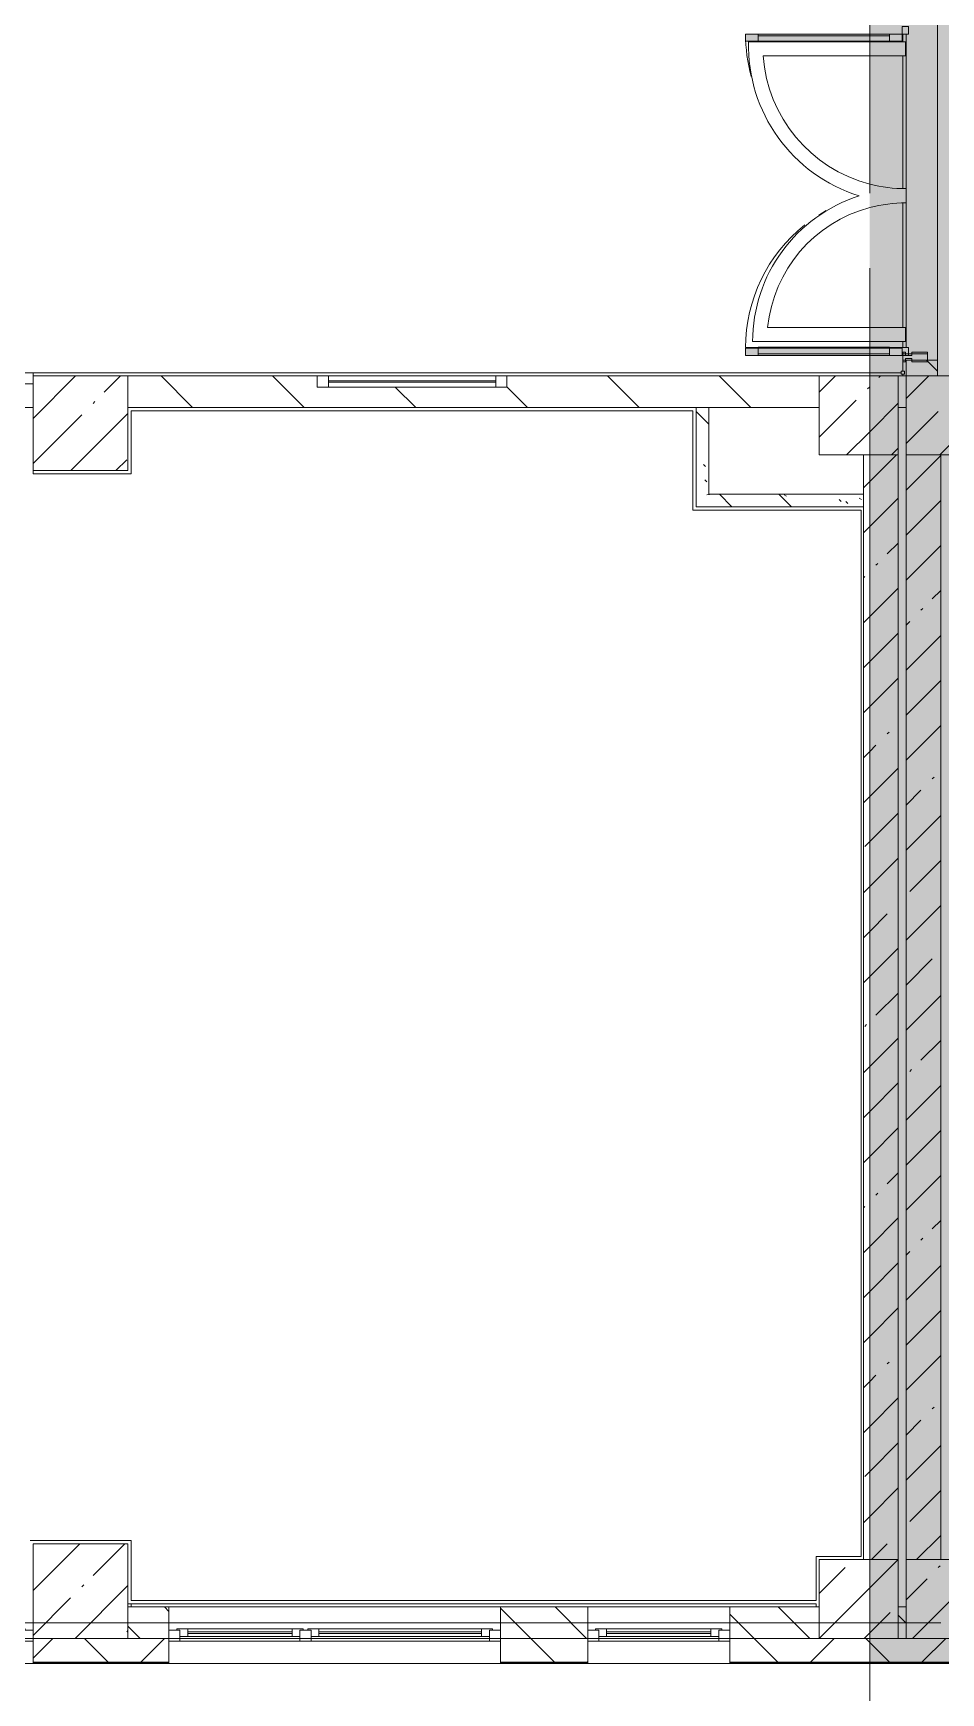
# Model space of a CAD drawing. Header units: millimetres. Extents: x 2623 to 216772, y -8553 to 29000.
# Drawn here: x 122772 to 128522, y -444 to 10072 of the extents above; entities that cross this region are included whole.
import ezdxf

# ---------------------------------------------------------------- set-up
doc = ezdxf.new("R2010")
doc.units = ezdxf.units.MM
doc.linetypes.add('Осевая', pattern=[3175, 635, -476.25, 1587.5, -476.25])
doc.layers.add('A-DETL-GENF-6', color=7, linetype='Continuous', lineweight=9, true_color=0xc0c0c0, transparency=0.4)
for name, color, linetype, lineweight, true_color in [('A-DETL-GENF-7', 7, 'Continuous', 5, 0xaaaaaa), ('A-DETL-GENF-8', 7, 'Continuous', 5, 0xb7b7b7), ('A-DETL-GENF-9', 7, 'Continuous', 5, 0xe2e2e2), ('A-DOOR-3', 7, 'Continuous', 5, 0xaaaaaa), ('A-DOOR-5', 7, 'Continuous', 5, 0xb7b7b7), ('A-FLOR-2', 7, 'Continuous', 5, 0xb7b7b7), ('A-FLOR-3', 7, 'Continuous', 5, 0xaaaaaa), ('A-GLAZ-CWMG-1', 7, 'Continuous', 5, 0x737373), ('A-WALL-4', 7, 'Continuous', 5, 0x737373), ('A-WALL-5', 7, 'Continuous', 9, 0x737373), ('I-WALL-3', 7, 'Continuous', 5, 0x737373), ('I-WALL-5', 7, 'Continuous', 5, 0x787878), ('S-COLS-2', 7, 'Continuous', 5, 0x737373)]:
    doc.layers.add(name, color=color, linetype=linetype, lineweight=lineweight, true_color=true_color)
for name, color, linetype, lineweight in [('A-GLAZ-1', 7, 'Continuous', 5), ('A-GLAZ-CWMG-2', 7, 'Continuous', 5), ('A-WALL', 7, 'Continuous', 9), ('A-WALL-3', 7, 'Continuous', 5), ('I-WALL-4', 7, 'Continuous', 5), ('S-COLS-1', 7, 'Continuous', 5), ('Оси', 7, 'Continuous', 9), ('Оси-2', 7, 'Осевая', 9)]:
    doc.layers.add(name, color=color, linetype=linetype, lineweight=lineweight)
pattern_1 = [(135, (89762.2, 0), (-176.7767, -176.7767), [])]
pattern_2 = [(45, (89762.2, 0), (-353.5534, 353.5534), []), (135, (89762.2, 0), (-353.5534, -353.5534), [])]
pattern_3 = [(45, (89762.2, 0), (-285.123, 285.123), []), (45, (90047.3, 0), (-285.123, 285.123), [504.031, -100.806, 16.764, -84.042])]
pattern_4 = [(45, (-38240, -150), (-285.123, 285.123), []), (45, (-37954.88, -150), (-285.123, 285.123), [504.031, -100.806, 16.764, -84.042])]
pattern_5 = [(45, (-38240, -7650), (-285.123, 285.123), []), (45, (-37954.88, -7650), (-285.123, 285.123), [504.031, -100.806, 16.764, -84.042])]
pattern_6 = [(135, (89762.2, 0), (-377.171, -377.171), [533.4, -88.9, 17.78, -88.9]), (135, (89762.2, 376.94), (-377.171, -377.171), []), (50, (89762.2, 0), (637.6445, -55.7866), [66.675, -733.425]), (355, (89762.2, 0), (-123.349, 668.699), [53.34, -586.74]), (100.451, (89815.3, -4.65), (514.299, 612.908), [56.665, -623.315]), (46.184, (89762.2, 177.8), (948.776, -147.15), [100.012, -1100.137]), (96.636, (89841.3, 165.5), (830.91, 865.997), [84.998, -934.973]), (351.184, (89762.2, 177.8), (830.918, 865.988), [80.01, -880.11]), (21, (89851.1, 133.35), (530.6506, -357.928), [66.675, -733.425]), (326, (89851.1, 133.35), (216.308, 644.658), [53.34, -586.74]), (71.451, (89895.3, 103.5), (746.96, 286.724), [56.665, -623.315]), (37.5, (89762.2, 0), (10.8105, 295.9426), [16.764, -562.864, 16.764, -578.866, -588.962]), (37.5, (89762.2, 0), (10.8105, 295.9426), [-1175.258, 16.764, -572.198]), (7.5, (89762.2, 0), (233.8692, 350.6318), [16.764, -322.834, 16.764, -549.529, -224.472]), (7.5, (89762.2, 0), (233.8692, 350.6318), [-905.891, 16.764, -207.708]), (327.5, (89563.95, 0), (474.5678, -20.0513), [16.764, -205.486, 16.764, -676.656, -920.115]), (327.5, (89563.95, 0), (474.5678, -20.0513), [-915.67, 16.764, -903.351]), (317.5, (89475.05, 0), (518.452, 88.9934), [16.764, -272.161, 16.764, -443.738, -653.415]), (317.5, (89475.05, 0), (518.452, 88.9934), [-749.427, 16.764, -636.651])]
pattern_7 = [(135, (89762.2, 0), (-353.5534, -353.5534), [])]

# ---------------------------------------------------------------- blocks, each defined once
blk = doc.blocks.new('BSC_Колонна _Прямоугольная - 500х500-23286270-3_1_2_птичка')
at = {"layer": 'S-COLS-1'}
h = blk.add_hatch(dxfattribs=at)
h.set_pattern_fill('FP_80', color=256, style=0, pattern_type=2)
h.set_pattern_definition([(45, (-38790, -7650), (-285.123, 285.123), []), (45, (-38504.88, -7650), (-285.123, 285.123), [504.031, -100.806, 16.764, -84.042])])
h.paths.add_polyline_path([(-250, -250), (250, -250), (250, 250), (-250, 250), (-250, 100)])
at = {"layer": 'S-COLS-2'}
for p, q in [((250, 250), (-250, 250)), ((-250, 250), (-250, -250)), ((250, -250), (250, 250)), ((-250, -250), (250, -250))]:
    blk.add_line(p, q, dxfattribs=at)
blk = doc.blocks.new('BSC_Колонна _Прямоугольная - 500х500-V83-3_1_2_птичка')
at = {"layer": 'S-COLS-1'}
h = blk.add_hatch(dxfattribs=at)
h.set_pattern_fill('FP_87', color=256, style=0, pattern_type=2)
h.set_pattern_definition([(45, (-38790, -150), (-285.123, 285.123), []), (45, (-38504.88, -150), (-285.123, 285.123), [504.031, -100.806, 16.764, -84.042])])
h.paths.add_polyline_path([(-250, -250), (250, -250), (250, 250), (-250, 250), (-250, 80)])
at = {"layer": 'S-COLS-2'}
for p, q in [((250, 250), (-250, 250)), ((-250, 250), (-250, -250)), ((250, -250), (250, 250)), ((-250, -250), (250, -250))]:
    blk.add_line(p, q, dxfattribs=at)
blk = doc.blocks.new('BSC_Колонна _Прямоугольная - 600х600-V101-3_1_2_птичка')
at = {"layer": 'S-COLS-1'}
h = blk.add_hatch(dxfattribs=at)
h.set_pattern_fill('FP_114', color=256, style=0, pattern_type=2)
h.set_pattern_definition([(45, (-33310, -7600), (-285.123, 285.123), []), (45, (-33024.88, -7600), (-285.123, 285.123), [504.031, -100.806, 16.764, -84.042])])
h.paths.add_polyline_path([(-300, -300), (300, -300), (300, 300), (-300, 300), (-300, 150)])
for p, q in [((300, 300), (-300, 300)), ((-300, 300), (-300, -300)), ((300, -300), (300, 300)), ((-300, -300), (300, -300))]:
    blk.add_line(p, q, dxfattribs=at)
blk = doc.blocks.new('BSC_Колонна _Прямоугольная - 600х600-V102-3_1_2_птичка')
at = {"layer": 'S-COLS-1'}
h = blk.add_hatch(dxfattribs=at)
h.set_pattern_fill('FP_115', color=256, style=0, pattern_type=2)
h.set_pattern_definition([(45, (-33310, -200), (-285.123, 285.123), []), (45, (-33024.88, -200), (-285.123, 285.123), [504.031, -100.806, 16.764, -84.042])])
h.paths.add_polyline_path([(-300, -300), (300, -300), (300, 300), (-300, 300), (-300, 30)])
for p, q in [((300, 300), (-300, 300)), ((-300, 300), (-300, -300)), ((300, -300), (300, 300)), ((-300, -300), (300, -300))]:
    blk.add_line(p, q, dxfattribs=at)
blk = doc.blocks.new('120_Окно_СКБ_2Ст - 120_Окно_СКБ_2Ст 2100х2400 _мал створка справа_-22446225-3_1_2_птичка')
at = {"layer": 'A-GLAZ-1'}
for p, q in [((-1050, -127), (-1050, -57)), ((-1050, -57), (-980, -57)), ((1050, -57), (-1050, -57)), ((-980, -57), (-980, -127)), ((150, -87), (-980, -87)), ((-980, -87), (-980, -127)), ((-930, -137), (-930, -87)), ((100, -137), (100, -87)), ((150, -127), (150, -57)), ((150, -57), (220, -57)), ((150, -127), (150, -87)), ((220, -57), (220, -127)), ((980, -87), (220, -87)), ((220, -87), (220, -127)), ((270, -137), (270, -87)), ((930, -137), (930, -87)), ((980, -127), (980, -57)), ((980, -57), (1050, -57)), ((980, -127), (980, -87)), ((1050, -57), (1050, -127)), ((-980, -127), (-1050, -127)), ((-1050, -127), (-1000, -127)), ((-980, -127), (-1000, -127)), ((-1000, -127), (-1000, -137)), ((-1000, -137), (170, -137)), ((170, -137), (-1000, -137)), ((-930, -107), (100, -107)), ((100, -117), (-930, -117)), ((220, -127), (150, -127)), ((170, -127), (150, -127)), ((170, -127), (200, -127)), ((170, -137), (170, -127)), ((220, -127), (200, -127)), ((200, -127), (200, -137)), ((200, -137), (1000, -137)), ((1000, -137), (200, -137)), ((270, -107), (930, -107)), ((930, -117), (270, -117)), ((1050, -127), (980, -127)), ((1000, -127), (980, -127)), ((1000, -127), (1050, -127)), ((1000, -137), (1000, -127))]:
    blk.add_line(p, q, dxfattribs=at)
blk = doc.blocks.new('120_Окно_СКБ_1Ст - 120_Окно_СКБ_1Ст 900х2500_h_-22445987-3_1_2_птичка')
at = {"layer": 'A-GLAZ-1'}
for p, q in [((-450, -127), (-450, -57)), ((-450, -57), (-380, -57)), ((450, -57), (-450, -57)), ((-380, -57), (-380, -127)), ((380, -87), (-380, -87)), ((-380, -87), (-380, -127)), ((-330, -137), (-330, -87)), ((330, -137), (330, -87)), ((380, -127), (380, -57)), ((380, -57), (450, -57)), ((380, -127), (380, -87)), ((450, -57), (450, -127)), ((-380, -127), (-450, -127)), ((-450, -127), (-400, -127)), ((-380, -127), (-400, -127)), ((-400, -127), (-400, -137)), ((-400, -137), (400, -137)), ((400, -137), (-400, -137)), ((-330, -107), (330, -107)), ((330, -117), (-330, -117)), ((450, -127), (380, -127)), ((400, -127), (380, -127)), ((400, -127), (450, -127)), ((400, -137), (400, -127))]:
    blk.add_line(p, q, dxfattribs=at)
blk = doc.blocks.new('BSC_Колонна _Прямоугольная - 500х500-V135-3_1_2_птичка')
at = {"layer": 'S-COLS-1'}
h = blk.add_hatch(dxfattribs=at)
h.set_pattern_fill('FP_141', color=256, style=0, pattern_type=2)
h.set_pattern_definition(pattern_4)
h.paths.add_polyline_path([(-15, -250), (70, -250), (70, 250), (-250, 250), (-250, -250)])
h = blk.add_hatch(dxfattribs=at)
h.set_pattern_fill('FP_141', color=256, style=0, pattern_type=2)
h.set_pattern_definition(pattern_4)
h.paths.add_polyline_path([(93, -250), (250, -250), (250, 250), (70, 250), (70, -250)])
for p, q in [((70, 250), (-250, 250)), ((-250, 250), (-250, -250)), ((-250, -250), (70, -250))]:
    blk.add_line(p, q, dxfattribs=at)
at = {"layer": 'S-COLS-2'}
for p, q in [((250, 250), (70, 250)), ((250, -250), (250, 250)), ((70, -250), (250, -250))]:
    blk.add_line(p, q, dxfattribs=at)
blk = doc.blocks.new('BSC_Колонна _Прямоугольная - 500х500-V136-3_1_2_птичка')
at = {"layer": 'S-COLS-1'}
h = blk.add_hatch(dxfattribs=at)
h.set_pattern_fill('FP_142', color=256, style=0, pattern_type=2)
h.set_pattern_definition(pattern_5)
h.paths.add_polyline_path([(-15, -250), (70, -250), (70, 250), (-250, 250), (-250, -250)])
h = blk.add_hatch(dxfattribs=at)
h.set_pattern_fill('FP_142', color=256, style=0, pattern_type=2)
h.set_pattern_definition(pattern_5)
h.paths.add_polyline_path([(70, -250), (250, -250), (250, 250), (70, 250), (70, 100)])
for p, q in [((70, 250), (-250, 250)), ((-250, 250), (-250, -250)), ((-250, -250), (70, -250))]:
    blk.add_line(p, q, dxfattribs=at)
at = {"layer": 'S-COLS-2'}
for p, q in [((250, 250), (70, 250)), ((250, -250), (250, 250)), ((70, -250), (250, -250))]:
    blk.add_line(p, q, dxfattribs=at)
blk = doc.blocks.new('120_Окно_СКБ_1Ст - 120_Окно_СКБ_1Ст 400х1200 EI30-24228909-3_1_2_птичка')
at = {"layer": 'A-GLAZ-1'}
for p, q in [((-600, 30), (-600, 100)), ((-600, 100), (-530, 100)), ((600, 100), (-600, 100)), ((-530, 30), (-600, 30)), ((-600, 30), (600, 30)), ((-530, 100), (-530, 30)), ((530, 70), (-530, 70)), ((530, 60), (-530, 60)), ((530, 30), (530, 100)), ((530, 100), (600, 100)), ((600, 30), (530, 30)), ((600, 100), (600, 30))]:
    blk.add_line(p, q, dxfattribs=at)
blk = doc.blocks.new('Прямоугольный импост - 50 x 70 мм-31700031-3_1_2_птичка')
at = {"layer": 'A-GLAZ-CWMG-2'}
for p, q in [((-70, 35), (0, 35)), ((-70, -35), (-70, 35)), ((0, -35), (-70, -35)), ((0, -15), (0, -35))]:
    blk.add_line(p, q, dxfattribs=at)
blk = doc.blocks.new('Прямоугольный импост - Импост структурный с накладкой - 160мм Темный-31239214-3_1_2_птичка')
at = {"layer": 'A-GLAZ-CWMG-1'}
for p, q in [((-50, 0), (-50, 17)), ((-50, 17), (0, 17)), ((-40, 0), (-50, 0)), ((-40, -40), (-40, 0)), ((0, 0), (-10, 0)), ((-10, 0), (-10, -40)), ((0, 17), (0, 0)), ((-50, -140), (-50, -40)), ((-50, -40), (-40, -40)), ((-10, -40), (0, -40)), ((0, -40), (0, -140)), ((0, -140), (-50, -140))]:
    blk.add_line(p, q, dxfattribs=at)
blk = doc.blocks.new('Дверь_Витражная_остекление_ - ДВН_ДАО_Главный вход_1800 в свету 5-32258809-3_1_2_птичка')
at = {"layer": 'A-DETL-GENF-9'}
for points in [[(-948, -20), (-993, -20), (-992, -226), (-948, -226)], [(1043, -20), (997, -20), (997, -226), (1043, -226)], [(-948, -1013), (-948, -226), (-993, -226), (-993, -1013)], [(1043, -311), (1043, -226), (997, -226), (997, -1013), (1043, -1013)]]:
    blk.add_hatch(color=256, dxfattribs=at).paths.add_polyline_path(points)
at = {"layer": 'A-DETL-GENF-7'}
for p, q in [((-993, -1013), (-993, -226)), ((-993, -226), (-993, -1013)), ((-983, -933), (-983, -226)), ((-948, -1013), (-948, -226)), ((-948, -1013), (-948, -226)), ((989, -933), (989, -226)), ((997, -1013), (997, -226)), ((997, -226), (997, -1013)), ((1033, -933), (1033, -226)), ((1043, -1013), (1043, -226)), ((1043, -1013), (1043, -226)), ((-993, -933), (-948, -933)), ((1043, -933), (997, -933)), ((-993, -1013), (-948, -1013)), ((-993, -1013), (-948, -1013)), ((1043, -1013), (997, -1013)), ((997, -1013), (1043, -1013))]:
    blk.add_line(p, q, dxfattribs=at)
at = {"layer": 'A-DETL-GENF-8'}
for p, q in [((-948, -20), (-993, -20)), ((-993, -226), (-993, -20)), ((-948, -20), (-993, -20)), ((-993, -20), (-993, -226)), ((-993, -100), (-948, -100)), ((-983, -226), (-983, -100)), ((-948, -226), (-948, -20)), ((-948, -226), (-948, -20)), ((989, -226), (989, -100)), ((997, -226), (997, -20)), ((997, -20), (997, -226)), ((1043, -100), (997, -100)), ((1033, -226), (1033, -100)), ((1043, -226), (1043, -20)), ((1043, -226), (1043, -20))]:
    blk.add_line(p, q, dxfattribs=at)
at = {"layer": 'A-DOOR-3'}
for p, q in [((-993, -1013), (-993, -226)), ((993, -1013), (993, -226))]:
    blk.add_line(p, q, dxfattribs=at)
for centre, start, end in [((993, -20), 208.9884, 212.16), ((993, -20), 218.4779, 270), ((-993, -20), 270, 285.599)]:
    blk.add_arc(centre, 993, start, end, dxfattribs=at)
at = {"layer": 'A-DOOR-5'}
for p, q in [((-1043, 20), (-993, 20)), ((-1043, -20), (-1043, 20)), ((-993, 20), (-993, -20)), ((993, 20), (1043, 20)), ((993, -20), (993, 20)), ((1043, 20), (1043, -20)), ((-993, -20), (-1043, -20)), ((-993, -226), (-993, -20)), ((993, -226), (993, -20)), ((1043, -20), (993, -20))]:
    blk.add_line(p, q, dxfattribs=at)
blk = doc.blocks.new('Прямоугольный импост - Импост структурный с накладкой - 160мм Темный-31915521-3_1_2_птичка')
at = {"layer": 'A-GLAZ-CWMG-1'}
for p, q in [((-25, 0), (-25, 17)), ((-25, 17), (25, 17)), ((-15, 0), (-25, 0)), ((-15, -40), (-15, 0)), ((25, 0), (15, 0)), ((15, 0), (15, -40)), ((25, 17), (25, 0)), ((-25, -140), (-25, -40)), ((-25, -40), (-15, -40)), ((15, -40), (25, -40)), ((25, -40), (25, -140)), ((25, -140), (-25, -140))]:
    blk.add_line(p, q, dxfattribs=at)

msp = doc.modelspace()

# ---------------------------------------------------------------- hatches: boundary and pattern name
at = {"layer": 'A-DETL-GENF-6'}
msp.add_hatch(color=256, dxfattribs=at).paths.add_polyline_path([(160614.1, -251.7), (165612.2, -251.7), (165612.2, 3288.3), (174332.2, 3288.3), (174332.2, 27348.3), (131672.2, 27348.3), (131672.2, 23888.3), (128072.3, 23888.3), (128072.3, -251.7), (159681.9, -251.7)])
at = {"layer": 'A-WALL-3'}
h = msp.add_hatch(dxfattribs=at)
h.set_pattern_fill('FP_103', color=256, style=0, pattern_type=2)
h.set_pattern_definition(pattern_1)
h.paths.add_polyline_path([(121872.2, -100), (121872.2, 100), (120645, 100), (120645, -100), (121461.6, -100)])
h.paths.add_polyline_path([(127752.2, -100), (127752.2, 100), (127185.2, 100), (127185.2, -100)])
h.paths.add_polyline_path([(119597.2, -100), (119745, -100), (119745, 100), (119571.9, 100), (119571.9, -100)])
h.paths.add_polyline_path([(126122.6, -100), (126285.2, -100), (126285.2, 100), (125732.2, 100), (125732.2, -100)])
h.paths.add_polyline_path([(123372.2, -100), (123632.2, -100), (123632.2, 100), (123372.2, 100), (123372.2, 39.5)])
h.paths.add_polyline_path([(109122.2, -100), (110472.2, -100), (110472.2, 100), (109122.2, 100)])
h.paths.add_polyline_path([(106546.3, -100), (107022.2, -100), (107022.2, 100), (106272.2, 100), (106272.2, -100)])
h.paths.add_polyline_path([(114936.1, -100), (115322.2, -100), (115322.2, 100), (114572.2, 100), (114572.2, -100)])
h.paths.add_polyline_path([(112472.2, -100), (112472.2, 100), (112272.2, 100), (112272.2, -100)])
h.paths.add_polyline_path([(116171.9, -100), (116171.9, 100), (115922.2, 100), (115922.2, -100)])
h.paths.add_polyline_path([(105372.2, -100), (105372.2, 100), (104622.2, 100), (104622.2, -100)])
h.paths.add_polyline_path([(111372.2, -100), (111672.2, -100), (111672.2, 100), (111372.2, 100)])
h.paths.add_polyline_path([(100872.2, -100), (100872.2, 100), (100121.9, 100), (100121.9, -100)])
h.paths.add_polyline_path([(101772.2, -100), (101922.2, -100), (101922.2, 100), (101772.2, 100)])
h.paths.add_polyline_path([(97422.2, -100), (97422.2, 100), (96592.2, 100), (96592.2, -100), (97224.3, -100)])
h = msp.add_hatch(dxfattribs=at)
h.set_pattern_fill('FP_103', color=256, style=0, pattern_type=2)
h.set_pattern_definition(pattern_1)
h.paths.add_polyline_path([(155020.9, -100), (155172.2, -100), (155172.2, 100), (154922.2, 100), (154922.2, -100)])
h.paths.add_polyline_path([(144766.7, -100), (145272.2, -100), (145272.2, 100), (144522.2, 100), (144522.2, -100)])
h.paths.add_polyline_path([(146672.2, -100), (147572.2, -100), (147572.2, 100), (146672.2, 100), (146672.2, -52.2)])
h.paths.add_polyline_path([(154022.2, -100), (154022.2, 100), (153472.2, 100), (153472.2, -100)])
h.paths.add_polyline_path([(151172.2, -100), (151372.2, -100), (151372.2, 100), (151172.2, 100), (151172.2, 42.9)])
h.paths.add_polyline_path([(137922.2, -100), (137922.2, 100), (137672.2, 100), (137672.2, -100)])
h.paths.add_polyline_path([(140772.2, -100), (140772.2, 100), (140022.2, 100), (140022.2, -100)])
h.paths.add_polyline_path([(133580.2, -100), (134072.2, -100), (134072.2, 100), (133172.2, 100), (133172.2, -100)])
h.paths.add_polyline_path([(142172.2, -100), (142422.2, -100), (142422.2, 100), (142172.2, 100), (142172.2, 33.3)])
h.paths.add_polyline_path([(132672.2, -100), (132672.2, 100), (132422.2, 100), (132422.2, -100)])
h.paths.add_polyline_path([(131522.2, -100), (131522.2, 100), (130902.2, 100), (130902.2, -100)])
h.paths.add_polyline_path([(128252.2, -100), (128302.2, -100), (128302.2, 100), (128252.2, 100)])
h = msp.add_hatch(dxfattribs=at)
h.set_pattern_fill('FP_105', color=256, style=0, pattern_type=2)
h.set_pattern_definition(pattern_2)
h.paths.add_polyline_path([(123326, -250), (123632.2, -250), (123632.2, -100), (122772.2, -100), (122772.2, -250)])
h.paths.add_polyline_path([(128072.3, -250), (128072.3, -100), (127185.2, -100), (127185.2, -250), (127987, -250)])
h.paths.add_polyline_path([(119745, -250), (119745, -100), (118971.9, -100), (118971.9, -250), (119597.2, -250)])
h.paths.add_polyline_path([(120645, -250), (121872.2, -250), (121872.2, -100), (120645, -100)])
h.paths.add_polyline_path([(126122.6, -250), (126285.2, -250), (126285.2, -100), (125732.2, -100), (125732.2, -250)])
h.paths.add_polyline_path([(115868.4, -250), (116171.9, -250), (116171.9, -100), (114572.2, -100), (114572.2, -250), (114936.1, -250)])
h.paths.add_polyline_path([(110472.2, -250), (110472.2, -100), (109122.2, -100), (109122.2, -250), (109342.9, -250)])
h.paths.add_polyline_path([(111372.2, -250), (112472.2, -250), (112472.2, -100), (111372.2, -100)])
h.paths.add_polyline_path([(104622.2, -250), (105372.2, -250), (105372.2, -100), (104622.2, -100)])
h.paths.add_polyline_path([(106272.2, -250), (107022.2, -250), (107022.2, -100), (106272.2, -100)])
h.paths.add_polyline_path([(102522.2, -250), (102522.2, -100), (101772.2, -100), (101772.2, -250), (101885.3, -250)])
h.paths.add_polyline_path([(96592.2, -250), (98021.9, -250), (98021.9, -100), (96592.2, -100)])
h.paths.add_polyline_path([(100121.9, -250), (100872.2, -250), (100872.2, -100), (100121.9, -100)])
h.paths.add_polyline_path([(93492.2, -250), (93492.2, -100), (89502.2, -100), (89502.2, -250), (92563.3, -250)])
h = msp.add_hatch(dxfattribs=at)
h.set_pattern_fill('FP_105', color=256, style=0, pattern_type=2)
h.set_pattern_definition(pattern_2)
h.paths.add_polyline_path([(146389.3, -250), (146389.3, -100), (146172.2, -100), (146172.2, -250)])
h.paths.add_polyline_path([(145272.2, -250), (145272.2, -100), (144522.2, -100), (144522.2, -250), (144766.7, -250)])
h.paths.add_polyline_path([(131522.2, -250), (131522.2, -100), (130902.2, -100), (130902.2, -250)])
h.paths.add_polyline_path([(134072.2, -250), (134072.2, -100), (132422.2, -100), (132422.2, -250), (133580.2, -250)])
h.paths.add_polyline_path([(137922.2, -250), (137922.2, -100), (137172.2, -100), (137172.2, -250), (137672.2, -250)])
h.paths.add_polyline_path([(142422.2, -250), (142422.2, -100), (141672.2, -100), (141672.2, -250), (141970.1, -250)])
h.paths.add_polyline_path([(140022.2, -250), (140772.2, -250), (140772.2, -100), (140022.2, -100)])
h.paths.add_polyline_path([(128072.3, -250), (128802.2, -250), (128802.2, -100), (128072.3, -100), (128072.3, -182.3)])
at = {"layer": 'I-WALL-4'}
h = msp.add_hatch(dxfattribs=at)
h.set_pattern_fill('FP_104', color=256, style=0, pattern_type=2)
h.set_pattern_definition(pattern_7)
h.paths.add_polyline_path([(128302.2, 7900), (128502.2, 7900), (128502.2, 8000), (128302.2, 8000)])
h.paths.add_polyline_path([(128302.2, 10130), (128502.2, 10130), (128502.2, 10230), (128302.2, 10230)])
h = msp.add_hatch(dxfattribs=at)
h.set_pattern_fill('FP_104', color=256, style=0, pattern_type=2)
h.set_pattern_definition(pattern_7)
h.paths.add_polyline_path([(127052.2, 7700), (127752.2, 7700), (127752.2, 7900), (125772.2, 7900), (125772.2, 7830), (124572.2, 7830), (124572.2, 7900), (123372.2, 7900), (123372.2, 7700), (126972.2, 7700)])
h.paths.add_polyline_path([(120272.2, 7700), (120272.2, 7900), (119571.9, 7900), (119571.9, 7700), (120201.9, 7700)])
h = msp.add_hatch(dxfattribs=at)
h.set_pattern_fill('FP_104', color=256, style=0, pattern_type=2)
h.set_pattern_definition(pattern_7)
h.paths.add_polyline_path([(131892.2, 7700), (132672.2, 7700), (132672.2, 7900), (131892.2, 7900)])
h.paths.add_polyline_path([(129258.1, 7700), (129392.2, 7700), (129392.2, 7900), (128802.2, 7900), (128802.2, 7700)])
h.paths.add_polyline_path([(128302.2, 7700), (128302.2, 7900), (128252.2, 7900), (128252.2, 7700)])
h = msp.add_hatch(dxfattribs=at)
h.set_pattern_fill('FP_101', color=256, style=0, pattern_type=2)
h.set_pattern_definition(pattern_3)
h.paths.add_polyline_path([(128072.3, 400), (128072.3, 7400), (128032.2, 7400), (128032.2, 400)])
h = msp.add_hatch(dxfattribs=at)
h.set_pattern_fill('FP_101', color=256, style=0, pattern_type=2)
h.set_pattern_definition(pattern_3)
h.paths.add_polyline_path([(128072.3, 400), (128252.2, 400), (128252.2, 7400), (128072.3, 7400), (128072.3, 808.9)])
h = msp.add_hatch(dxfattribs=at)
h.set_pattern_fill('FP_101', color=256, style=0, pattern_type=2)
h.set_pattern_definition(pattern_3)
h.paths.add_polyline_path([(128302.2, 400), (128522.2, 400), (128522.2, 7400), (128302.2, 7400), (128302.2, 808.9)])
at = {"layer": 'I-WALL-5'}
h = msp.add_hatch(dxfattribs=at)
h.set_pattern_fill('FP_111', color=256, style=0, pattern_type=2)
h.set_pattern_definition(pattern_6)
h.paths.add_polyline_path([(127052.2, 7150), (127052.2, 7700), (126972.2, 7700), (126972.2, 7150)])
h = msp.add_hatch(dxfattribs=at)
h.set_pattern_fill('FP_111', color=256, style=0, pattern_type=2)
h.set_pattern_definition(pattern_6)
h.paths.add_polyline_path([(128032.2, 7070), (128032.2, 7150), (126972.2, 7150), (126972.2, 7070), (127987, 7070)])

# ---------------------------------------------------------------- linework, layer by layer
at = {"layer": 'A-FLOR-2'}
for p, q in [((128281.7, 10064.1), (128281.7, 10018)), ((128282.2, 10018), (128282.2, 10064.1)), ((128299.2, 9928), (128299.2, 10018)), ((128281.7, 9928), (128281.7, 9088.1)), ((128282.2, 9088.1), (128282.2, 9928)), ((128302.2, 8997), (128302.2, 9087)), ((128281.7, 8995.9), (128281.7, 8207.6)), ((128282.2, 8207.6), (128282.2, 8995.9)), ((128299.2, 8117.6), (128299.2, 8207.6)), ((128281.7, 8117.6), (128281.7, 8080)), ((128282.2, 8080), (128282.2, 8117.6)), ((128281.7, 7991.2), (128281.7, 7931)), ((128281.7, 7911), (128281.7, 7900)), ((128282.2, 7931), (128282.2, 7990.6))]:
    msp.add_line(p, q, dxfattribs=at)
for centre, radius, start, end in [((128299.2, 9992), 905, 255.46254, 270.18994), ((128299.2, 8118), 879, 89.80445, 104.9812)]:
    msp.add_arc(centre, radius, start, end, dxfattribs=at)
at = {"layer": 'A-FLOR-3'}
for p, q in [((128299.2, 10018), (127304.5, 10018)), ((127396.5, 9928), (128299.2, 9928)), ((128299.2, 8207.6), (127424.8, 8207.6)), ((127330.2, 8117.6), (128299.2, 8117.6)), ((122772.2, 7920), (128271.7, 7920)), ((126952.2, 7680), (123392.2, 7680)), ((123392.2, 7680), (123392.2, 7280)), ((126952.2, 7050), (126952.2, 7680)), ((122772.2, 7280), (122772.2, 7300)), ((123392.2, 7280), (122772.2, 7280)), ((128017.2, 7050), (126952.2, 7050)), ((128017.2, 420), (128017.2, 7050)), ((122752.2, 520), (123392.2, 520)), ((123392.2, 520), (123392.2, 140)), ((127732.2, 140), (127732.2, 420)), ((127732.2, 420), (128017.2, 420)), ((123392.2, 140), (127732.2, 140))]:
    msp.add_line(p, q, dxfattribs=at)
for centre, radius, start, end in [((128299.2, 9992), 995, 178.50265, 252.82384), ((128299.2, 9992), 905, 184.05524, 255.46254), ((128299.2, 8118), 969, 107.65196, 180.02266), ((128299.2, 8118), 879, 104.9812, 174.14835)]:
    msp.add_arc(centre, radius, start, end, dxfattribs=at)
at = {"layer": 'A-WALL'}
for p, q in [((127052.2, 7700), (126972.2, 7700)), ((128032.2, 7070), (128032.2, 7150)), ((123372.2, -100), (123632.2, -100)), ((125732.2, -100), (126285.2, -100)), ((127185.2, -100), (127752.2, -100)), ((122772.2, -250), (123632.2, -250)), ((122772.2, -253), (123632.2, -253)), ((125732.2, -250), (126285.2, -250)), ((125732.2, -253), (126285.2, -253)), ((127185.2, -250), (128802.2, -250)), ((127185.2, -253), (128802.2, -253))]:
    msp.add_line(p, q, dxfattribs=at)
at = {"layer": 'A-WALL-3'}
for p, q in [((123632.2, 100), (123372.2, 100)), ((123632.2, -258), (123632.2, 100)), ((126285.2, 100), (125732.2, 100)), ((125732.2, 100), (125732.2, -258)), ((126285.2, -258), (126285.2, 100)), ((127752.2, 100), (127185.2, 100)), ((127185.2, 100), (127185.2, -258)), ((121872.2, -100), (122772.2, -100)), ((122772.2, -100), (122772.2, -258)), ((123632.2, -100), (125732.2, -100)), ((126285.2, -100), (127185.2, -100)), ((130902.2, -258), (118971.9, -258))]:
    msp.add_line(p, q, dxfattribs=at)
at = {"layer": 'A-WALL-4'}
for p, q in [((128291.7, 7931), (128271.7, 7931)), ((128271.7, 7931), (128271.7, 7911)), ((128271.7, 7911), (128291.7, 7911)), ((128291.7, 7911), (128291.7, 7931)), ((128302.2, 100), (128252.2, 100))]:
    msp.add_line(p, q, dxfattribs=at)
at = {"layer": 'A-WALL-5'}
msp.add_line((128302.2, -100), (128252.2, -100), dxfattribs=at)
at = {"layer": 'I-WALL-3'}
for p, q in [((128502.2, 10230), (128502.2, 7900)), ((128302.2, 9087), (128302.2, 10064.1)), ((128302.2, 8080), (128302.2, 8997)), ((128502.2, 8000), (128302.2, 8000)), ((128302.2, 8000), (128302.2, 7900)), ((128302.2, 7900), (128252.2, 7900)), ((128252.2, 7700), (128302.2, 7700)), ((128252.2, 400), (128252.2, 7400)), ((128302.2, 7400), (128302.2, 400)), ((128522.2, 400), (128522.2, 7400))]:
    msp.add_line(p, q, dxfattribs=at)
at = {"layer": 'I-WALL-4'}
for p, q in [((124572.2, 7900), (123372.2, 7900)), ((127752.2, 7900), (125772.2, 7900)), ((122772.2, 7700), (120201.9, 7700)), ((123372.2, 7700), (126972.2, 7700)), ((126972.2, 7700), (126972.2, 7070)), ((127052.2, 7150), (127052.2, 7700)), ((127052.2, 7700), (127752.2, 7700)), ((128032.2, 7400), (128032.2, 7150)), ((126972.2, 7070), (128032.2, 7070)), ((128032.2, 7150), (127052.2, 7150)), ((128032.2, 7070), (128032.2, 400)), ((123372.2, 120), (127732.2, 120)), ((123392.2, 100), (123392.2, 120)), ((127732.2, 120), (127732.2, 100)), ((125732.2, 100), (123632.2, 100)), ((127185.2, 100), (126285.2, 100))]:
    msp.add_line(p, q, dxfattribs=at)
at = {"layer": 'Оси'}
for p, q in [((128072.2, -4552.8), (128072.2, 7947.2)), ((116022.2, 0), (128522.2, 0))]:
    msp.add_line(p, q, dxfattribs=at)
at = {"layer": 'Оси-2'}
msp.add_line((128072.2, 7947.2), (128072.2, 11277.7), dxfattribs=at)

# ---------------------------------------------------------------- block references
at = {"layer": 'A-DOOR-5', "rotation": 269.9999999999999}
msp.add_blockref('Дверь_Витражная_остекление_ - ДВН_ДАО_Главный вход_1800 в свету 5-32258809-3_1_2_птичка', (128298.2, 9072.5), dxfattribs=at)
at = {"layer": 'A-GLAZ-1'}
msp.add_blockref('120_Окно_СКБ_1Ст - 120_Окно_СКБ_1Ст 400х1200 EI30-24228909-3_1_2_птичка', (125172.2, 7800), dxfattribs=at)
at = {"layer": 'A-GLAZ-1', "rotation": 180}
for name, p in [('120_Окно_СКБ_1Ст - 120_Окно_СКБ_1Ст 900х2500_h_-22445987-3_1_2_птичка', (122322.2, -175)), ('120_Окно_СКБ_2Ст - 120_Окно_СКБ_2Ст 2100х2400 _мал створка справа_-22446225-3_1_2_птичка', (124682.2, -175)), ('120_Окно_СКБ_1Ст - 120_Окно_СКБ_1Ст 900х2500_h_-22445987-3_1_2_птичка', (126735.2, -175))]:
    msp.add_blockref(name, p, dxfattribs=at)
at = {"layer": 'A-GLAZ-CWMG-1', "extrusion": (0, 0, -1), "rotation": 270.0000000000001}
for name, p in [('Прямоугольный импост - Импост структурный с накладкой - 160мм Темный-31239214-3_1_2_птичка', (-128298.2, 8000)), ('Прямоугольный импост - Импост структурный с накладкой - 160мм Темный-31915521-3_1_2_птичка', (-128298.2, 8015))]:
    msp.add_blockref(name, p, dxfattribs=at)
at = {"layer": 'A-GLAZ-CWMG-2', "extrusion": (0, 0, -1), "rotation": 180}
msp.add_blockref('Прямоугольный импост - 50 x 70 мм-31700031-3_1_2_птичка', (-122772.2, 7885), dxfattribs=at)
at = {"layer": 'S-COLS-1'}
for name, p in [('BSC_Колонна _Прямоугольная - 600х600-V101-3_1_2_птичка', (123072.2, 7600)), ('BSC_Колонна _Прямоугольная - 600х600-V102-3_1_2_птичка', (123072.2, 200))]:
    msp.add_blockref(name, p, dxfattribs=at)
at = {"layer": 'S-COLS-2'}
for name, p in [('BSC_Колонна _Прямоугольная - 500х500-V136-3_1_2_птичка', (128002.2, 7650)), ('BSC_Колонна _Прямоугольная - 500х500-23286270-3_1_2_птичка', (128552.2, 7650)), ('BSC_Колонна _Прямоугольная - 500х500-V135-3_1_2_птичка', (128002.2, 150)), ('BSC_Колонна _Прямоугольная - 500х500-V83-3_1_2_птичка', (128552.2, 150))]:
    msp.add_blockref(name, p, dxfattribs=at)

doc.saveas('drawing.dxf')
